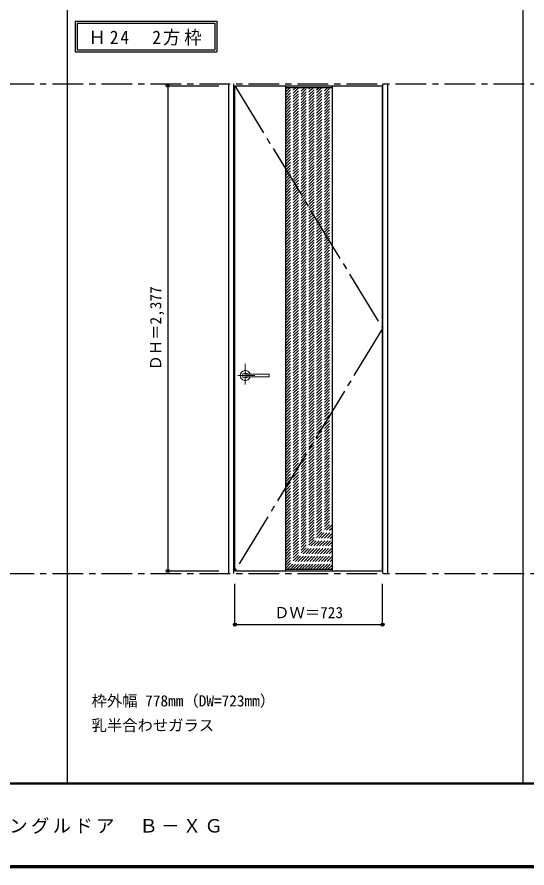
# Model space of a CAD drawing. Units: millimetres, scale not verified. Extents: x -6000 to 5700, y -4307 to 4260.
# Drawn here: x -3503 to -1007, y -4205 to -36 of the extents above; entities that cross this region are included whole.
import ezdxf
from ezdxf.enums import TextEntityAlignment as Align

# ---------------------------------------------------------------- set-up
doc = ezdxf.new("R2010")
doc.units = ezdxf.units.MM
doc.header["$LTSCALE"] = 30
doc.header["$PDMODE"] = 32
doc.header["$PDSIZE"] = 15
for name, pattern in [('CHAIN1', [8, 5, -1, 1, -1]), ('CHAIN2', [12, 9, -1, 1, -1]), ('DASHED1', [1.8, 1.2, -0.6])]:
    doc.linetypes.add(name, pattern=pattern)
for name, color, linetype in [('0-1_通り芯', 7, 'CHAIN1'), ('0-2_扉', 3, 'Continuous'), ('0-3_仕上げ', 7, 'Continuous'), ('0-4_枠', 3, 'Continuous'), ('0-7', 7, 'CHAIN2'), ('0-A_文字', 7, 'Continuous'), ('0-B_寸法', 7, 'Continuous'), ('0-C_ハッチ', 4, 'DASHED1'), ('F-1_枠', 6, 'Continuous'), ('F-A_文字', 7, 'Continuous')]:
    doc.layers.add(name, color=color, linetype=linetype)
doc.layers.add('0-5_レバー', color=7, linetype='Continuous', lineweight=18)
doc.styles.add('ＭＳ ゴシック', font='')
doc.styles.get('ＭＳ ゴシック').set_extended_font_data('MS Gothic')

msp = doc.modelspace()

# ---------------------------------------------------------------- linework, layer by layer
at = {"layer": '0-1_通り芯'}
for p, q in [((-5490, -362.5), (3436.4, -362.5)), ((-5490, -2762.5), (3436.4, -2762.5))]:
    msp.add_line(p, q, dxfattribs=at)
at = {"layer": '0-2_扉'}
for p, q in [((-2436.8, -372.5), (-1713.8, -372.5)), ((-2436.8, -2749.5), (-2436.8, -372.5)), ((-1713.8, -2749.5), (-1713.8, -372.5)), ((-2436.8, -2749.5), (-1713.8, -2749.5))]:
    msp.add_line(p, q, dxfattribs=at)
at = {"layer": '0-3_仕上げ', "color": 3}
for p, q in [((-2189.3, -372.5), (-2189.3, -2749.5)), ((-1961.3, -372.5), (-1961.3, -2749.5))]:
    msp.add_line(p, q, dxfattribs=at)
at = {"layer": '0-3_仕上げ'}
for p, q in [((-2189.3, -380.5), (-1961.3, -380.5)), ((-2189.3, -2741.5), (-1961.3, -2741.5))]:
    msp.add_line(p, q, dxfattribs=at)
at = {"layer": '0-4_枠'}
for p, q in [((-2465.8, -2762.5), (-2465.8, -362.5)), ((-2441.8, -2762.5), (-2441.8, -362.5)), ((-1711.8, -2762.5), (-1711.8, -362.5)), ((-1687.8, -2762.5), (-1687.8, -362.5))]:
    msp.add_line(p, q, dxfattribs=at)
at = {"layer": '0-5_レバー', "color": 4, "linetype": 'CHAIN1'}
for p, q in [((-2386.3, -1735.54), (-2386.3, -1835.39)), ((-2339.5, -1792), (-2422.52, -1792))]:
    msp.add_line(p, q, dxfattribs=at)
at = {"layer": '0-5_レバー'}
for q in [(-2269.3, -1786.51), (-2269.3, -1797.5)]:
    msp.add_line((-2269.3, -1792), q, dxfattribs=at)
for points in [[(-2376.34, -1785.01), (-2377.11, -1784.22), (-2379.08, -1782.85), (-2381.32, -1781.84), (-2383.76, -1781.21), (-2386.3, -1781), (-2388.84, -1781.21), (-2391.27, -1781.84), (-2393.52, -1782.85), (-2395.49, -1784.22), (-2397.11, -1785.89), (-2398.31, -1787.79), (-2399.05, -1789.85), (-2399.3, -1792), (-2399.05, -1794.15), (-2398.31, -1796.21), (-2397.11, -1798.11), (-2395.49, -1799.78), (-2393.52, -1801.15), (-2391.27, -1802.16), (-2388.84, -1802.79), (-2386.3, -1803), (-2383.76, -1802.79), (-2381.32, -1802.16), (-2379.08, -1801.15), (-2377.11, -1799.78), (-2376.34, -1798.99)], [(-2270.8, -1785), (-2280.53, -1785), (-2290.71, -1785), (-2300.31, -1785), (-2309.3, -1785), (-2317.71, -1785), (-2325.52, -1785), (-2332.34, -1785), (-2338.64, -1785), (-2344.4, -1785), (-2349.65, -1785), (-2354.44, -1785), (-2359.09, -1785), (-2363.3, -1785), (-2367.05, -1785), (-2369.05, -1785), (-2370.9, -1785), (-2372.91, -1785.01), (-2375.32, -1785.01), (-2376.81, -1785.01), (-2378.35, -1785.01), (-2379.87, -1785.01), (-2380.97, -1785.01), (-2381.43, -1785.01), (-2381.43, -1785.02)], [(-2270.8, -1785), (-2279.88, -1785), (-2280.28, -1785)], [(-2381.28, -1798.99), (-2381.15, -1798.99), (-2380.71, -1798.99), (-2379.99, -1798.99), (-2378.97, -1798.99), (-2377.71, -1798.99), (-2376.36, -1798.99), (-2373.5, -1798.99), (-2370.52, -1799), (-2367.5, -1799), (-2364.46, -1799), (-2361.39, -1799), (-2358.31, -1799), (-2354.31, -1799), (-2349.9, -1799), (-2344.93, -1799), (-2339.4, -1799), (-2333.31, -1799), (-2326.66, -1799), (-2319.45, -1799), (-2310.86, -1799), (-2301.6, -1799), (-2291.66, -1799), (-2281.05, -1799), (-2270.8, -1799)]]:
    msp.add_lwpolyline(points, dxfattribs=at)
for centre, radius, start, end in [((-2386.3, -1792), 24.55, 16.59952, 343.36736), ((-2270.8, -1786.5), 1.5, 0.00847, 89.9163), ((-2270.8, -1786.5), 1.5, 360, 90.17419), ((-2270.8, -1797.5), 1.5, 270.16419, 0), ((-2270.8, -1797.5), 1.5, 269.91059, 359.99153)]:
    msp.add_arc(centre, radius, start, end, dxfattribs=at)
at = {"layer": '0-7'}
for p, q in [((-2436.8, -372.5), (-1713.8, -1561)), ((-1713.8, -1561), (-2436.8, -2749.5))]:
    msp.add_line(p, q, dxfattribs=at)
at = {"layer": '0-A_文字'}
for p, q in [((-3218.4, -55.5), (-3218.4, -205.5)), ((-3208.4, -65.5), (-3208.4, -195.5)), ((-3208.4, -65.5), (-2535.78, -65.5)), ((-2535.78, -65.5), (-2535.78, -195.5)), ((-3218.4, -205.5), (-2525.78, -205.5)), ((-3208.4, -195.5), (-2535.78, -195.5))]:
    msp.add_line(p, q, dxfattribs=at)
msp.add_lwpolyline([(-3218.4, -55.5), (-2525.78, -55.5), (-2525.78, -205.5)], dxfattribs=at)
at = {"layer": '0-B_寸法', "color": 4}
for p, q in [((-2765.8, -372.5), (-2515.8, -372.5)), ((-2765.8, -372.5), (-2765.8, -2749.5)), ((-2765.8, -2749.5), (-2515.8, -2749.5)), ((-2436.8, -3012.5), (-2436.8, -2812.5)), ((-1713.8, -3012.5), (-1713.8, -2812.5)), ((-2436.8, -3012.5), (-1713.8, -3012.5))]:
    msp.add_line(p, q, dxfattribs=at)
at = {"layer": '0-B_寸法'}
for p in [(-2765.8, -372.5), (-2765.8, -2749.5), (-2436.8, -3012.5), (-1713.8, -3012.5)]:
    msp.add_point(p, dxfattribs=at)
at = {"layer": '0-C_ハッチ'}
for p, q in [((-2189.3, -390.1), (-2179.7, -380.5)), ((-2189.3, -404.25), (-2165.55, -380.5)), ((-2189.3, -602.24), (-1967.56, -380.5)), ((-2189.3, -588.09), (-1981.71, -380.5)), ((-2189.3, -573.95), (-1995.85, -380.5)), ((-2189.3, -559.81), (-2009.99, -380.5)), ((-2189.3, -545.67), (-2024.13, -380.5)), ((-2189.3, -531.52), (-2038.27, -380.5)), ((-2189.3, -517.38), (-2052.42, -380.5)), ((-2189.3, -503.24), (-2066.56, -380.5)), ((-2189.3, -489.1), (-2080.7, -380.5)), ((-2189.3, -474.96), (-2094.84, -380.5)), ((-2189.3, -460.81), (-2108.99, -380.5)), ((-2189.3, -432.53), (-2137.27, -380.5)), ((-2189.3, -446.67), (-2123.13, -380.5)), ((-2189.3, -418.39), (-2151.41, -380.5)), ((-2189.3, -616.38), (-1961.3, -388.38)), ((-2189.3, -630.52), (-1961.3, -402.52)), ((-2189.3, -644.66), (-1961.3, -416.66)), ((-2189.3, -658.8), (-1961.3, -430.8)), ((-2189.3, -672.95), (-1961.3, -444.95)), ((-2189.3, -687.09), (-1961.3, -459.09)), ((-2189.3, -701.23), (-1961.3, -473.23)), ((-2189.3, -715.37), (-1961.3, -487.37)), ((-2189.3, -729.51), (-1961.3, -501.51)), ((-2189.3, -743.66), (-1961.3, -515.66)), ((-2189.3, -757.8), (-1961.3, -529.8)), ((-2189.3, -771.94), (-1961.3, -543.94)), ((-2189.3, -786.08), (-1961.3, -558.08)), ((-2189.3, -800.23), (-1961.3, -572.23)), ((-2189.3, -814.37), (-1961.3, -586.37)), ((-2189.3, -828.51), (-1961.3, -600.51)), ((-2189.3, -842.65), (-1961.3, -614.65)), ((-2189.3, -856.79), (-1961.3, -628.79)), ((-2189.3, -870.94), (-1961.3, -642.94)), ((-2189.3, -885.08), (-1961.3, -657.08)), ((-2189.3, -899.22), (-1961.3, -671.22)), ((-2189.3, -913.36), (-1961.3, -685.36)), ((-2189.3, -927.5), (-1961.3, -699.5)), ((-2189.3, -941.65), (-1961.3, -713.65)), ((-2189.3, -955.79), (-1961.3, -727.79)), ((-2189.3, -969.93), (-1961.3, -741.93)), ((-2189.3, -984.07), (-1961.3, -756.07)), ((-2189.3, -998.22), (-1961.3, -770.22)), ((-2189.3, -1012.36), (-1961.3, -784.36)), ((-2189.3, -1026.5), (-1961.3, -798.5)), ((-2189.3, -1040.64), (-1961.3, -812.64)), ((-2189.3, -1054.78), (-1961.3, -826.78)), ((-2189.3, -1068.93), (-1961.3, -840.93)), ((-2189.3, -1083.07), (-1961.3, -855.07)), ((-2189.3, -1097.21), (-1961.3, -869.21)), ((-2189.3, -1111.35), (-1961.3, -883.35)), ((-2189.3, -1125.49), (-1961.3, -897.49)), ((-2189.3, -1139.64), (-1961.3, -911.64)), ((-2189.3, -1153.78), (-1961.3, -925.78)), ((-2189.3, -1167.92), (-1961.3, -939.92)), ((-2189.3, -1182.06), (-1961.3, -954.06)), ((-2189.3, -1196.21), (-1961.3, -968.21)), ((-2189.3, -1210.35), (-1961.3, -982.35)), ((-2189.3, -1224.49), (-1961.3, -996.49)), ((-2189.3, -1238.63), (-1961.3, -1010.63)), ((-2189.3, -1252.77), (-1961.3, -1024.77)), ((-2189.3, -1266.92), (-1961.3, -1038.92)), ((-2189.3, -1281.06), (-1961.3, -1053.06)), ((-2189.3, -1295.2), (-1961.3, -1067.2)), ((-2189.3, -1309.34), (-1961.3, -1081.34)), ((-2189.3, -1323.48), (-1961.3, -1095.48)), ((-2189.3, -1337.63), (-1961.3, -1109.63)), ((-2189.3, -1351.77), (-1961.3, -1123.77)), ((-2189.3, -1365.91), (-1961.3, -1137.91)), ((-2189.3, -1380.05), (-1961.3, -1152.05)), ((-2189.3, -1394.2), (-1961.3, -1166.2)), ((-2189.3, -1408.34), (-1961.3, -1180.34)), ((-2189.3, -1422.48), (-1961.3, -1194.48)), ((-2189.3, -1436.62), (-1961.3, -1208.62)), ((-2189.3, -1450.76), (-1961.3, -1222.76)), ((-2189.3, -1464.91), (-1961.3, -1236.91)), ((-2189.3, -1479.05), (-1961.3, -1251.05)), ((-2189.3, -1493.19), (-1961.3, -1265.19)), ((-2189.3, -1507.33), (-1961.3, -1279.33)), ((-2189.3, -1521.47), (-1961.3, -1293.47)), ((-2189.3, -1535.62), (-1961.3, -1307.62)), ((-2189.3, -1549.76), (-1961.3, -1321.76)), ((-2189.3, -1563.9), (-1961.3, -1335.9)), ((-2189.3, -1578.04), (-1961.3, -1350.04)), ((-2189.3, -1592.19), (-1961.3, -1364.19)), ((-2189.3, -1606.33), (-1961.3, -1378.33)), ((-2189.3, -1620.47), (-1961.3, -1392.47)), ((-2189.3, -1634.61), (-1961.3, -1406.61)), ((-2189.3, -1648.75), (-1961.3, -1420.75)), ((-2189.3, -1662.9), (-1961.3, -1434.9)), ((-2189.3, -1677.04), (-1961.3, -1449.04)), ((-2189.3, -1691.18), (-1961.3, -1463.18)), ((-2189.3, -1705.32), (-1961.3, -1477.32)), ((-2189.3, -1719.46), (-1961.3, -1491.46)), ((-2189.3, -1733.61), (-1961.3, -1505.61)), ((-2189.3, -1747.75), (-1961.3, -1519.75)), ((-2189.3, -1761.89), (-1961.3, -1533.89)), ((-2189.3, -1776.03), (-1961.3, -1548.03)), ((-2189.3, -1790.17), (-1961.3, -1562.17)), ((-2189.3, -1804.32), (-1961.3, -1576.32)), ((-2189.3, -1818.46), (-1961.3, -1590.46)), ((-2189.3, -1832.6), (-1961.3, -1604.6)), ((-2189.3, -1846.74), (-1961.3, -1618.74)), ((-2189.3, -1860.89), (-1961.3, -1632.89)), ((-2189.3, -1875.03), (-1961.3, -1647.03)), ((-2189.3, -1889.17), (-1961.3, -1661.17)), ((-2189.3, -1903.31), (-1961.3, -1675.31)), ((-2189.3, -1917.45), (-1961.3, -1689.45)), ((-2189.3, -1931.6), (-1961.3, -1703.6)), ((-2189.3, -1945.74), (-1961.3, -1717.74)), ((-2189.3, -1959.88), (-1961.3, -1731.88)), ((-2189.3, -1974.02), (-1961.3, -1746.02)), ((-2189.3, -1988.16), (-1961.3, -1760.16)), ((-2189.3, -2002.31), (-1961.3, -1774.31)), ((-2189.3, -2016.45), (-1961.3, -1788.45)), ((-2189.3, -2030.59), (-1961.3, -1802.59)), ((-2189.3, -2044.73), (-1961.3, -1816.73)), ((-2189.3, -2058.88), (-1961.3, -1830.88)), ((-2189.3, -2073.02), (-1961.3, -1845.02)), ((-2189.3, -2087.16), (-1961.3, -1859.16)), ((-2189.3, -2101.3), (-1961.3, -1873.3)), ((-2189.3, -2115.44), (-1961.3, -1887.44)), ((-2189.3, -2129.59), (-1961.3, -1901.59)), ((-2189.3, -2143.73), (-1961.3, -1915.73)), ((-2189.3, -2157.87), (-1961.3, -1929.87)), ((-2189.3, -2172.01), (-1961.3, -1944.01)), ((-2189.3, -2186.15), (-1961.3, -1958.15)), ((-2189.3, -2200.3), (-1961.3, -1972.3)), ((-2189.3, -2214.44), (-1961.3, -1986.44)), ((-2189.3, -2228.58), (-1961.3, -2000.58)), ((-2189.3, -2242.72), (-1961.3, -2014.72)), ((-2189.3, -2256.87), (-1961.3, -2028.87)), ((-2189.3, -2271.01), (-1961.3, -2043.01)), ((-2189.3, -2285.15), (-1961.3, -2057.15)), ((-2189.3, -2299.29), (-1961.3, -2071.29)), ((-2189.3, -2313.43), (-1961.3, -2085.43)), ((-2189.3, -2327.58), (-1961.3, -2099.58)), ((-2189.3, -2341.72), (-1961.3, -2113.72)), ((-2189.3, -2355.86), (-1961.3, -2127.86)), ((-2189.3, -2370), (-1961.3, -2142)), ((-2189.3, -2384.14), (-1961.3, -2156.14)), ((-2189.3, -2398.29), (-1961.3, -2170.29)), ((-2189.3, -2412.43), (-1961.3, -2184.43)), ((-2189.3, -2426.57), (-1961.3, -2198.57)), ((-2189.3, -2440.71), (-1961.3, -2212.71)), ((-2189.3, -2454.86), (-1961.3, -2226.86)), ((-2189.3, -2469), (-1961.3, -2241)), ((-2189.3, -2483.14), (-1961.3, -2255.14)), ((-2189.3, -2497.28), (-1961.3, -2269.28)), ((-2189.3, -2511.42), (-1961.3, -2283.42)), ((-2189.3, -2525.57), (-1961.3, -2297.57)), ((-2189.3, -2539.71), (-1961.3, -2311.71)), ((-2189.3, -2553.85), (-1961.3, -2325.85)), ((-2189.3, -2567.99), (-1961.3, -2339.99)), ((-2189.3, -2582.13), (-1961.3, -2354.13)), ((-2189.3, -2596.28), (-1961.3, -2368.28)), ((-2189.3, -2610.42), (-1961.3, -2382.42)), ((-2189.3, -2624.56), (-1961.3, -2396.56)), ((-2189.3, -2638.7), (-1961.3, -2410.7)), ((-2189.3, -2652.85), (-1961.3, -2424.85)), ((-2189.3, -2666.99), (-1961.3, -2438.99)), ((-2189.3, -2681.13), (-1961.3, -2453.13)), ((-2189.3, -2695.27), (-1961.3, -2467.27)), ((-2189.3, -2709.41), (-1961.3, -2481.41)), ((-2189.3, -2723.56), (-1961.3, -2495.56)), ((-2189.3, -2737.7), (-1961.3, -2509.7)), ((-2178.96, -2741.5), (-1961.3, -2523.84)), ((-2164.82, -2741.5), (-1961.3, -2537.98)), ((-2150.68, -2741.5), (-1961.3, -2552.12)), ((-2136.53, -2741.5), (-1961.3, -2566.27)), ((-2122.39, -2741.5), (-1961.3, -2580.41)), ((-2108.25, -2741.5), (-1961.3, -2594.55)), ((-2094.11, -2741.5), (-1961.3, -2608.69)), ((-2079.96, -2741.5), (-1961.3, -2622.84)), ((-2065.82, -2741.5), (-1961.3, -2636.98)), ((-2051.68, -2741.5), (-1961.3, -2651.12)), ((-2037.54, -2741.5), (-1961.3, -2665.26)), ((-2023.4, -2741.5), (-1961.3, -2679.4)), ((-2009.25, -2741.5), (-1961.3, -2693.55)), ((-1995.11, -2741.5), (-1961.3, -2707.69)), ((-1980.97, -2741.5), (-1961.3, -2721.83)), ((-1966.83, -2741.5), (-1961.3, -2735.97))]:
    msp.add_line(p, q, dxfattribs=at)
at = {"layer": 'F-1_枠'}
for p, q in [((-3258.4, 4175), (-3258.4, -3790)), ((-1026.8, 4175), (-1026.8, -3790)), ((5700, -3790), (-6000, -3790)), ((5700, -3795), (-6000, -3795)), ((5700, -4195), (-6000, -4195)), ((5700, -4200), (-6000, -4200)), ((5700, -4205), (-6000, -4205))]:
    msp.add_line(p, q, dxfattribs=at)

# ---------------------------------------------------------------- texts
at = {"layer": '0-A_文字', "style": 'ＭＳ ゴシック'}
for s, p in [('枠外幅 778mm（DW=723mm）', (-3138.4, -3430)), ('乳半合わせガラス', (-3138.4, -3550))]:
    msp.add_text(s, height=54.99, dxfattribs=at).set_placement(p, align=Align.BOTTOM_LEFT)
at = {"layer": '0-A_文字', "insert": (-3153.74, -175.5), "char_height": 65.98, "attachment_point": 7, "style": 'ＭＳ ゴシック'}
msp.add_mtext('\\T1.22;\\W0.95;Ｈ24\u30002方枠', dxfattribs=at)
at = {"layer": '0-B_寸法', "style": 'ＭＳ ゴシック'}
msp.add_text('ＤＨ＝2,377', height=54.99, rotation=90, dxfattribs=at).set_placement((-2780.8, -1767.25), align=Align.BOTTOM_LEFT)
msp.add_text('ＤＷ＝723', height=54.99, dxfattribs=at).set_placement((-2244.55, -2997.5), align=Align.BOTTOM_LEFT)
at = {"layer": 'F-A_文字', "insert": (-5240, -4040), "char_height": 65.98, "attachment_point": 7, "style": 'ＭＳ ゴシック'}
msp.add_mtext('\\T1.18;ドレタス\u3000Ｈ24（3方枠／2方枠）シングルドア\u3000Ｂ－ＸＧ', dxfattribs=at)

doc.saveas('drawing.dxf')
